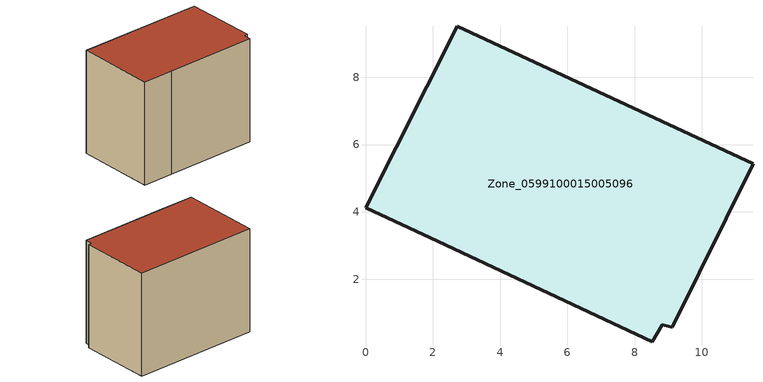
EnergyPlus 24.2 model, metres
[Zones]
Zone_0599100015005096
 floor ground (C_G): 2.73,9.51 11.52,5.42 9.12,0.57 8.82,0.64 8.53,0.14 2.15,3.13 0,4.12 z1.03
 wall outside (C_F): 11.52,5.42 2.73,9.51 0,4.12 2.15,3.13 8.53,0.14 8.82,0.64 9.12,0.57 11.52,5.42 z1.03:8.74
 roof outside (C_R): 9.12,0.57 11.52,5.42 2.73,9.51 0,4.12 2.15,3.13 8.53,0.14 8.82,0.64 z8.74
[BUILDING]
Pand.0599100015005096: North Axis=0; Terrain=City; Loads Convergence Tolerance Value=0.04; Temperature Convergence Tolerance Value=0.4; Solar Distribution=FullExterior; Maximum Number of Warmup Days=25; Minimum Number of Warmup Days=1
[Site:Location]
Rotterdam.The.Hague.AP_ZH_NLD Design_Conditions: Latitude=51.96; Longitude=4.45; Time Zone=1; Elevation=-4.5
[SITE:GROUNDTEMPERATURE:BUILDINGSURFACE]
18, 18, 18, 18, 18, 18, 18, 18, 18, 18, 18, 18
[MATERIAL] Thermal Absorptance=0.9; Solar Absorptance=0.7; Visible Absorptance=0.7
Name | Roughness | Thickness | Conductivity | Density | Specific Heat
G.TI.1946-1964 | MediumSmooth | 0.15 | 1 | 540 | 1210
F.TI.1946-1964 | Rough | 0.3 | 0.857143 | 1920 | 840
R.TI.1946-1964 | MediumRough | 0.2 | 0.277778 | 1500 | 1000
[CONSTRUCTION]
C_G: G.TI.1946-1964
C_F: F.TI.1946-1964
C_R: R.TI.1946-1964
[ZONE]
Zone_0599100015005096: Type=1; Multiplier=1; Ceiling Height=Autocalculate; Volume=Autocalculate; Floor Area=autocalculate; Part of Total Floor Area=Yes
[ZONEINFILTRATION:DESIGNFLOWRATE]
Infil_Zone_0599100015005096: Zone or ZoneList or Space or SpaceList=Zone_0599100015005096; Schedule=AlwaysOn; Design Flow Rate Calculation Method=Flow/Area; Flow Rate per Floor Area=0.003; Constant Term Coefficient=1; Temperature Term Coefficient=0; Velocity Term Coefficient=0; Velocity Squared Term Coefficient=0
[HVACTEMPLATE:ZONE:IDEALLOADSAIRSYSTEM]
Zone_0599100015005096: Maximum Heating Supply Air Temperature=50; Minimum Cooling Supply Air Temperature=13; Maximum Heating Supply Air Humidity Ratio=0.0156; Minimum Cooling Supply Air Humidity Ratio=0.0077; Heating Limit=NoLimit; Cooling Limit=NoLimit; Dehumidification Control Type=ConstantSensibleHeatRatio; Cooling Sensible Heat Ratio=0.7; Dehumidification Setpoint=60; Humidification Control Type=None; Humidification Setpoint=30; Outdoor Air Method=None; Outdoor Air Flow Rate per Person=0.00944; Outdoor Air Flow Rate per Zone Floor Area=0; Outdoor Air Flow Rate per Zone=0; Demand Controlled Ventilation Type=None; Outdoor Air Economizer Type=NoEconomizer; Heat Recovery Type=None; Sensible Heat Recovery Effectiveness=0.7; Latent Heat Recovery Effectiveness=0.65
[ZONECONTROL:THERMOSTAT]
ThermostatControl_Zone_0599100015005096: Zone or ZoneList=Zone_0599100015005096; Control Type Schedule=DualSetpointControlType; Control 1=Thermostat_Zone_0599100015005096; Temperature Difference Between Cutout And Setpoint=0
[THERMOSTATSETPOINT:DUALSETPOINT]
Thermostat_Zone_0599100015005096: Heating Setpoint Temperature Schedule=HeatingSetpoint_Zone_0599100015005096; Cooling Setpoint Temperature Schedule=CoolingSetpoint_Zone_0599100015005096
[SCHEDULE:COMPACT]
HeatingSetpoint_Zone_0599100015005096: Through: 12/31, For: AllDays, Until: 24:00, 21
CoolingSetpoint_Zone_0599100015005096: Through: 12/31, For: AllDays, Until: 24:00, 24
DualSetpointControlType: Through: 12/31, For: AllDays, Until: 24:00, 4
AlwaysOn: Through: 12/31, For: AllDays, Until: 24:00, 1
